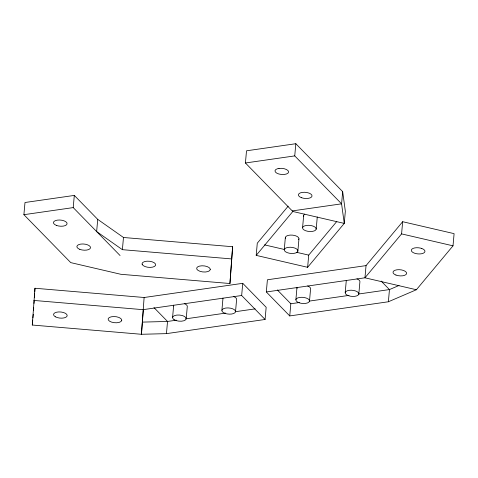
<?xml version="1.0" encoding="UTF-8"?>
<svg xmlns="http://www.w3.org/2000/svg" width="478" height="478" viewBox="0 0 478 478"><rect width="100%" height="100%" fill="white"/><g stroke="black" fill="none" stroke-linecap="round" stroke-linejoin="round"><path stroke-width="0.72" d="M144.117 297.513L242.746 283.323L266.168 307.288L265.081 319.471L166.446 333.638L141.434 334.283L32.289 325.04L34.972 288.252L144.117 297.495L141.434 334.283L143.346 309.439M33.52 310.694L33.705 307.796M33.986 303.452L34.177 300.56M34.362 297.663L34.643 293.319M34.739 291.873L34.972 288.252M229.942 283.526L232.625 246.732L123.479 237.488L97.733 219.384L74.311 195.418L24.993 202.505L23.9 214.688L70.744 262.619L120.797 274.282L229.942 283.526L232.625 246.732M32.289 325.04L32.737 320.027M32.928 317.876L33.251 314.297M120.062 255.533L73.218 207.601L74.311 195.418M97.733 219.384L96.64 231.567L122.386 249.671L231.531 258.915M122.386 249.671L123.479 237.488M166.446 333.638L167.533 321.455L154 307.611M172.6 317.332L173.687 305.149A6.847 3.077 5.1 0 0 173.747 305.962M186.187 318.898L187.274 306.715A6.847 3.077 5.1 0 0 184.448 303.703M221.906 310.3L222.993 298.117M342.672 191.648L341.585 203.831L344.256 223.411L292.823 211.479L245.423 162.986L246.511 150.803L295.828 143.717L342.672 191.648L345.343 211.228L344.256 223.411L307.635 267.31L256.196 255.377L257.284 243.188L288.198 206.138M235.511 311.764A6.847 3.077 5.1 0 0 225.783 308.035A6.847 3.077 5.1 0 0 224.833 313.299A6.847 3.077 5.1 0 0 235.511 311.764L236.598 299.581A6.847 3.077 5.1 0 0 233.67 296.581M265.081 319.471L241.659 295.506L242.746 283.323M266.318 291.968L267.405 279.779L366.04 265.613L402.667 221.708L454.1 233.646L453.013 245.829L416.392 289.74L388.375 301.767L289.74 315.934L266.318 291.968L364.953 277.802L416.392 289.74M284.267 249.636L285.354 237.452M292.267 210.918L341.585 203.831L294.741 155.9L295.828 143.717M289.74 315.934L290.827 303.751L277.294 289.901M297.872 251.099A6.847 3.077 5.1 0 0 288.144 247.371A6.847 3.077 5.1 0 0 287.194 252.635A6.847 3.077 5.1 0 0 297.872 251.099L298.959 238.91M295.888 299.676L296.975 287.493A6.847 3.077 5.1 0 0 297.065 288.306M302.58 227.689L303.667 215.506M307.635 267.31L308.722 255.121L336.781 221.487M309.493 301.14A6.847 3.077 5.1 0 0 299.76 297.412A6.847 3.077 5.1 0 0 298.816 302.67A6.847 3.077 5.1 0 0 309.493 301.14L310.58 288.957A6.847 3.077 5.1 0 0 307.653 285.958M316.185 229.153A6.847 3.077 5.1 0 0 306.458 225.425A6.847 3.077 5.1 0 0 305.508 230.683A6.847 3.077 5.1 0 0 316.185 229.153L317.273 216.964M345.206 292.596L346.293 280.407M358.811 294.054A6.847 3.077 5.1 0 0 349.077 290.331A6.847 3.077 5.1 0 0 348.133 295.589A6.847 3.077 5.1 0 0 358.811 294.054L359.898 281.871A6.847 3.077 5.1 0 0 356.97 278.877M366.04 265.613L364.953 277.802L401.58 233.891L402.667 221.708M388.375 301.767L389.462 289.578L381.133 281.058M256.196 255.377L292.823 211.479M399.028 285.474L389.462 289.578L358.548 294.024M245.423 162.986L294.741 155.9M23.9 214.688L73.218 207.601M241.659 295.506L143.024 309.672L33.878 300.435M176.364 320.188L167.533 321.455L142.528 322.106M185.936 318.814L225.682 313.102M235.254 311.728L255.127 308.878M290.827 303.751L299.658 302.478M309.23 301.104L348.976 295.398M401.58 233.891L453.013 245.829M264.531 244.873L284.816 249.576M296.402 252.264L308.722 255.121M303.757 216.313A6.847 3.077 5.1 0 1 304.85 214.084M285.444 238.265A6.847 3.077 5.1 0 1 292.703 235.146A6.847 3.077 5.1 0 1 298.589 239.675M278.991 168.411L277.479 168.728A6.847 3.077 5.1 0 0 278.829 173.992A6.847 3.077 5.1 0 0 288.616 171.955A6.847 3.077 5.1 0 0 278.991 168.411M421.769 248.482L420.15 248.034A6.847 3.077 5.1 0 0 411.934 249.11A6.847 3.077 5.1 0 0 414.51 253.191L416.129 253.645A6.847 3.077 5.1 0 0 424.345 252.563A6.847 3.077 5.1 0 0 421.769 248.482M174.123 319.704L173.179 318.951A6.847 3.077 5.1 0 1 179.459 315.038A6.847 3.077 5.1 0 1 185.548 319.884A6.847 3.077 5.1 0 1 174.123 319.704M210.254 269.646L210.165 268.833A6.847 3.083 5.1 0 0 199.499 266.109A6.847 3.083 5.1 0 0 200.079 271.355A6.847 3.083 5.1 0 0 210.254 269.646M142.169 264.364L142.08 263.551A6.847 3.083 5.1 0 1 152.249 261.842A6.847 3.083 5.1 0 1 152.835 267.088A6.847 3.083 5.1 0 1 142.169 264.364M121.723 320.487L121.681 319.674A6.847 3.083 5.1 0 0 111.141 316.83A6.847 3.083 5.1 0 0 111.41 322.064A6.847 3.083 5.1 0 0 121.723 320.487M301.343 197.659A6.847 3.077 5.1 0 0 312.02 196.123A6.847 3.077 5.1 0 0 302.287 192.395A6.847 3.077 5.1 0 0 301.343 197.659M395.951 275.059A6.847 3.077 5.1 0 0 406.629 273.524A6.847 3.077 5.1 0 0 396.901 269.795A6.847 3.077 5.1 0 0 395.951 275.059M55.406 316.812A6.847 3.083 5.1 0 0 66.908 316.4A6.847 3.083 5.1 0 0 58.794 311.925A6.847 3.083 5.1 0 0 55.406 316.812M56.398 225.395A6.847 3.077 5.1 0 0 67.075 223.859A6.847 3.077 5.1 0 0 57.342 220.131A6.847 3.077 5.1 0 0 56.398 225.395M79.82 249.361A6.847 3.077 5.1 0 0 90.497 247.825A6.847 3.077 5.1 0 0 80.764 244.097A6.847 3.077 5.1 0 0 79.82 249.361"/></g></svg>
